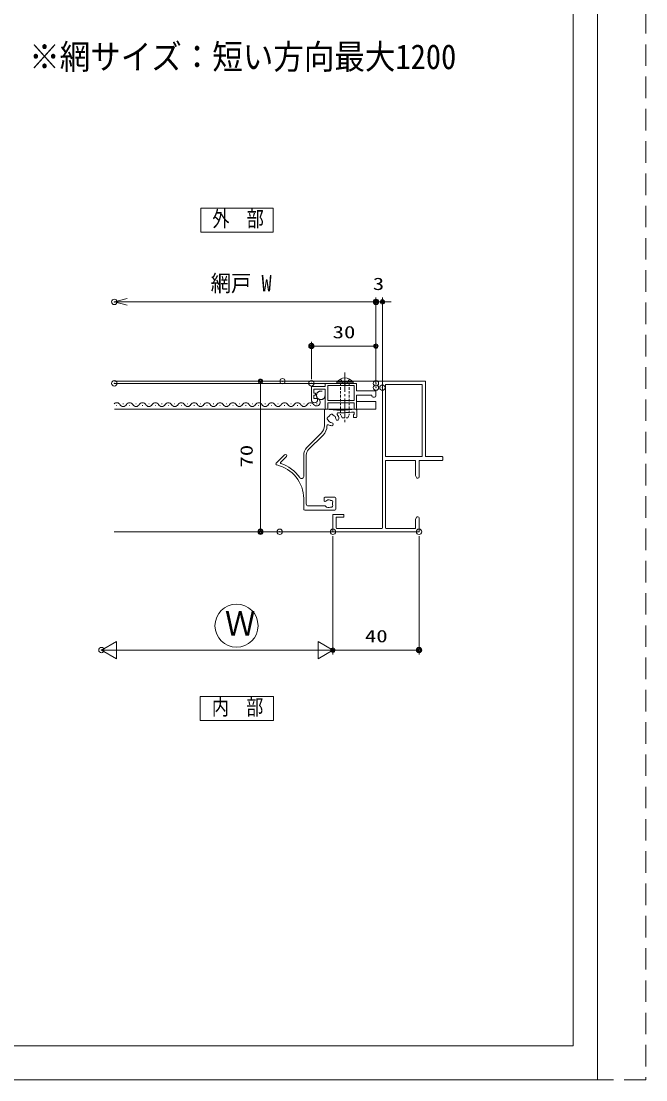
# Model space of a CAD drawing. Units: millimetres, scale not verified. Extents: x -584 to 585, y -818 to 818.
# Drawn here: x 294.3 to 584.5, y -818.1 to -326.1 of the extents above; entities that cross this region are included whole.
import ezdxf
from ezdxf.enums import TextEntityAlignment as Align

# ---------------------------------------------------------------- set-up
doc = ezdxf.new("R2010")
doc.units = ezdxf.units.MM
doc.header["$LTSCALE"] = 5
doc.header["$PDMODE"] = 32
doc.header["$PDSIZE"] = 2.5
for name, pattern in [('CHAIN2', [12, 9, -1, 1, -1]), ('DASHED1', [1.8, 1.2, -0.6]), ('DASHED2', [3, 2, -1])]:
    doc.linetypes.add(name, pattern=pattern)
for name, color, linetype, lineweight in [('0-0_Defpoints', 7, 'Continuous', 9), ('0-1_USERZ', 2, 'Continuous', 9), ('0-2_SUNPOU', 3, 'Continuous', 9), ('0-3_0', 7, 'Continuous', 9), ('0-5_USER1', 3, 'Continuous', 9), ('0-6__0-0_', 2, 'Continuous', 9), ('0-7_YSS_ZEN', 6, 'Continuous', 9), ('0-8__0-7_', 7, 'Continuous', 9), ('0-9_SHAPE', 7, 'Continuous', 9), ('0-B_PARTS3', 134, 'Continuous', 9)]:
    doc.layers.add(name, color=color, linetype=linetype, lineweight=lineweight)
doc.styles.add('ＭＳ ゴシック', font='')
doc.styles.get('ＭＳ ゴシック').set_extended_font_data('MS Gothic')

# ---------------------------------------------------------------- blocks, each defined once
blk = doc.blocks.new('ALW1')
at = {"layer": '0-3_0'}
blk.add_line((0, 0), (-5, 0), dxfattribs=at)
blk.add_lwpolyline([(-1.732, -1), (0, 0), (-1.732, 1)], close=True, dxfattribs=at)
blk = doc.blocks.new('GAIBU_W')
at = {"layer": '0-5_USER1', "color": 4}
blk.add_lwpolyline([(-84, -28), (84, -28), (84, 28), (-84, 28)], close=True, dxfattribs=at)
at = {"layer": '0-5_USER1', "color": 4, "style": 'ＭＳ ゴシック', "width": 0.8}
blk.add_text('外\u3000部', height=36.55, dxfattribs=at).set_placement((-57, -26.03), align=Align.BOTTOM_LEFT)
blk = doc.blocks.new('NAIBU_W')
at = {"layer": '0-5_USER1', "color": 4}
blk.add_lwpolyline([(-85.14, -28), (85.14, -28), (85.14, 28), (-85.14, 28)], close=True, dxfattribs=at)
at = {"layer": '0-5_USER1', "color": 4, "style": 'ＭＳ ゴシック', "width": 0.8}
blk.add_text('内\u3000部', height=36.55, dxfattribs=at).set_placement((-58.14, -26.03), align=Align.BOTTOM_LEFT)
blk = doc.blocks.new('AMI-WAKU-2-1')
at = {"layer": '0-6__0-0_', "color": 7}
blk.add_line((-32.5, 38.5), (-32.5, 41.5), dxfattribs=at)
for points in [[(-57.5, 0), (-27.5, 0), (-27.5, 35), (-29, 35), (-29, 35)], [(-37.75, -105), (-37.75, -105), (-7.5, -105), (-7.5, -73), (0, -73), (0, 0), (-17.5, 0), (-17.5, 45), (-29, 45), (-29, 45)], [(-57.5, -6), (-57.5, -6), (-45, -6), (-45, -67), (-57.5, -67), (-57.5, -67)], [(-57.5, -73), (-57.5, -73), (-13.5, -73), (-13.5, -99), (-22.5, -99), (-22.5, -95.5), (-27.5, -95.5), (-27.5, -99), (-35, -99), (-35, -90.5), (-37.75, -90.5), (-37.75, -90.5)]]:
    blk.add_lwpolyline(points, dxfattribs=at)
blk.add_lwpolyline([(-40, -67), (-5, -67), (-5, -6), (-40, -6)], close=True, dxfattribs=at)
for centre, radius, start, end in [((-29, 41.5), 3.5, 90, 180), ((-29, 38.5), 3.5, 180, 270), ((-57.5, -2.5), 2.5, 90, 180), ((-57.5, -3.5), 2.5, 180, 270), ((-57.5, -69.5), 2.5, 90, 180), ((-57.5, -70.5), 2.5, 180, 270), ((-37.75, -97.75), 7.25, 90, 270)]:
    blk.add_arc(centre, radius, start, end, dxfattribs=at)
blk = doc.blocks.new('DOT1')
at = {"layer": '0-3_0'}
blk.add_line((0, 0), (-5, 0), dxfattribs=at)
for radius in [2.5, 1.62]:
    blk.add_circle((0, 0), radius, dxfattribs=at)
blk = doc.blocks.new('Open30_30')
at = {"layer": '0-3_0'}
for q in [(-15, 4.02), (-15, 0), (-15, -4.02)]:
    blk.add_line((0, 0), q, dxfattribs=at)
blk = doc.blocks.new('U61-0')
at = {"layer": '0-B_PARTS3', "linetype": 'CHAIN2'}
blk.add_line((25, 0), (-92.5, 0), dxfattribs=at)
at = {"layer": '0-B_PARTS3', "linetype": 'DASHED1'}
for p, q in [((-80, 6.5), (-73, 10)), ((-80, 6.5), (-80, -6.5)), ((0, 10), (-73, 10)), ((-80, -6.5), (-73, -10)), ((0, -10), (-73, -10))]:
    blk.add_line(p, q, dxfattribs=at)
at = {"layer": '0-B_PARTS3'}
for p, q in [((2.54, 18.75), (0, 18.75)), ((0, 18.75), (0, -18.75))]:
    blk.add_line(p, q, dxfattribs=at)
at = {"layer": '0-B_PARTS3', "linetype": 'DASHED1'}
for points in [[(10.05, 10.25), (0.77, 5.72), (-2.28, 0)], [(10.05, -10.25), (0.77, -5.72), (-2.28, 0)]]:
    blk.add_lwpolyline(points, dxfattribs=at)
at = {"layer": '0-B_PARTS3'}
blk.add_lwpolyline([(2.54, 18.75), (2.54, -18.75), (0, -18.75)], dxfattribs=at)
blk.add_arc((-10.13, 0), 22.63, 304.06671, 55.93329, dxfattribs=at)
blk = doc.blocks.new('TWAKU_W')
at = {"layer": '0-1_USERZ', "color": 7}
blk.add_line((210.02, 166), (210.02, 131), dxfattribs=at)
at = {"layer": '0-3_0'}
for p, q in [((125, 9), (125, 350)), ((125, 350), (225.02, 350)), ((225.02, 350), (225.02, 175)), ((132.5, 175), (132.5, 342.5)), ((132.5, 342.5), (217.52, 342.5)), ((217.52, 342.5), (217.52, 175)), ((217.52, 175), (132.5, 175)), ((225.02, 175), (263.52, 175)), ((265.02, 173.5), (265.02, 167.5)), ((202.02, 166), (132.5, 166)), ((132.5, 166), (132.5, 9)), ((263.52, 166), (210.02, 166)), ((210.02, 166), (210.02, 127.5)), ((35, 40), (10, 40)), ((17.5, 34), (17.5, 9)), ((35, 34), (17.5, 34)), ((35, 34), (35, 40)), ((210.02, 32.5), (210.02, 0)), ((19, 7.5), (123.5, 7.5)), ((134, 7.5), (202.02, 7.5))]:
    blk.add_line(p, q, dxfattribs=at)
for points in [[(207.52, 125), (205.17, 125), (202.02, 130.46), (202.02, 166)], [(210.02, 0), (10, 0), (10, 40)], [(202.02, 7.5), (202.02, 29.54), (205.17, 35), (207.52, 35)]]:
    blk.add_lwpolyline(points, dxfattribs=at)
for centre, radius, start, end in [((263.52, 173.5), 1.5, 360, 90), ((263.52, 167.5), 1.5, 270, 0), ((207.52, 127.5), 2.5, 270, 0), ((207.52, 32.5), 2.5, 0, 90), ((19, 9), 1.5, 180, 270), ((123.5, 9), 1.5, 270, 0), ((134, 9), 1.5, 180, 270)]:
    blk.add_arc(centre, radius, start, end, dxfattribs=at)
blk = doc.blocks.new('3K-57471')
at = {"layer": '0-9_SHAPE'}
for p, q in [((48.1, 196.69), (48.1, 232.5)), ((115.6, 216.9), (115.6, 221.4)), ((117.1, 224), (117.1, 226.82)), ((123.1, 232.5), (123.1, 216.9)), ((121.6, 215.4), (117.1, 215.4)), ((7.32, 145.56), (40.78, 179.01)), ((45.02, 174.77), (11.56, 141.31)), ((-63.97, 109.47), (-44.46, 128.97)), ((-40.22, 124.73), (-53.65, 111.3)), ((0, 78.68), (0, 127.88)), ((6, 127.88), (6, 15)), ((0, 2.5), (0, 27.14)), ((47.5, 22.43), (47.5, 29)), ((49, 30.5), (72.5, 30.5)), ((75, 28), (75, 2.5)), ((72.5, 0), (2.5, 0)), ((11, 10), (49.87, 10))]:
    blk.add_line(p, q, dxfattribs=at)
for centre, radius, start, end in [((50.6, 232.5), 2.5, 82.03236, 180), ((85.6, 482.56), 250, 262.03236, 277.96764), ((64.3, 219.89), 3.75, 29.61598, 170.38402), ((68.86, 222.48), 1.5, 209.61598, 251.90195), ((79.99, 224.12), 2.5, 88.75705, 218.92388), ((65.6, 212.5), 16, 1.2602, 38.92388), ((85.6, 482.56), 256, 268.75705, 276.69043), ((115.6, 226.82), 1.5, 0, 96.69043), ((117.1, 221.4), 1.5, 120, 180), ((115.6, 224), 1.5, 300, 0), ((120.6, 232.5), 2.5, 0, 97.96764), ((56.6, 196.34), 2.5, 60.8835, 179.39656), ((58.21, 213.8), 3.75, 99.61598, 240.38402), ((55.62, 209.24), 1.5, 18.09805, 60.38402), ((65.6, 212.5), 9, 198.09805, 268.7398), ((57.34, 218.98), 1.5, 279.61598, 321.90195), ((65.6, 212.5), 16, 240.8835, 268.7398), ((65.6, 212.5), 9, 128.09805, 141.90195), ((59.12, 220.76), 1.5, 308.09805, 350.38402), ((65.33, 200), 3.5, 268.7398, 88.7398), ((65.6, 212.5), 9, 1.2602, 71.90195), ((78.1, 212.77), 3.5, 181.2602, 1.2602), ((117.1, 216.9), 1.5, 180, 270), ((121.6, 216.9), 1.5, 270, 0), ((23.1, 196.69), 25, 315, 0), ((23.1, 196.69), 31, 315, 359.39656), ((-42.34, 126.85), 3, 315, 135), ((25, 127.88), 25, 135, 180), ((25, 127.88), 19, 135, 180), ((-62.2, 107.7), 2.5, 135, 257.54002), ((-80, 27.14), 80, 0, 77.54002), ((-52.59, 110.24), 1.5, 135, 251.74428), ((-80, 27.14), 86, 34.49498, 71.74428), ((-5, 78.68), 5, 214.49498, 0), ((49, 29), 1.5, 90, 180), ((72.5, 28), 2.5, 0, 90), ((2.5, 2.5), 2.5, 180, 270), ((11, 15), 5, 180, 270), ((49.61, 22.43), 2.11, 180, 319.05695), ((49.87, 8.5), 1.5, 39.29648, 90), ((58, 15.15), 9, 219.29648, 296.90195), ((58, 15.15), 9, 63.09805, 139.05695), ((62.75, 24.51), 1.5, 243.09805, 285.38402), ((62.75, 5.79), 1.5, 74.61598, 116.90195), ((64.14, 19.45), 3.75, 324.61598, 105.38402), ((64.14, 10.85), 3.75, 254.61598, 35.38402), ((68.42, 16.41), 1.5, 144.61598, 186.90195), ((68.42, 13.89), 1.5, 173.09805, 215.38402), ((58, 15.15), 9, 353.09805, 6.90195), ((72.5, 2.5), 2.5, 270, 0)]:
    blk.add_arc(centre, radius, start, end, dxfattribs=at)

msp = doc.modelspace()

# ---------------------------------------------------------------- linework, layer by layer
at = {"layer": '0-0_Defpoints', "color": 1, "linetype": 'DASHED2'}
msp.add_lwpolyline([(584.503, -818.101), (-584.497, -818.101), (-584.497, 818.099), (584.503, 818.099)], close=True, dxfattribs=at)
at = {"layer": '0-0_Defpoints', "color": 1}
msp.add_lwpolyline([(562.003, -818.101), (562.003, 763.099), (-561.997, 763.099), (-561.997, -818.101)], close=True, dxfattribs=at)
at = {"layer": '0-0_Defpoints'}
for p in [(337.555, -456.557), (459.118, -456.557), (429.118, -477.113), (337.555, -494.42), (415.694, -493.419), (429.118, -494.42), (459.118, -494.42), (459.118, -496.42), (462.118, -496.42), (405.461, -563.412), (414.413, -563.412), (439.118, -563.419), (439.118, -563.419), (479.122, -563.419), (331.555, -618.386), (479.122, -618.386)]:
    msp.add_point(p, dxfattribs=at)
at = {"layer": '0-1_USERZ', "color": 3}
for p, q in [((457.118, -456.557), (339.555, -456.557)), ((459.118, -492.42), (459.118, -454.557)), ((413.694, -493.419), (403.461, -493.419)), ((405.461, -495.419), (405.461, -561.412)), ((412.413, -563.412), (403.461, -563.412))]:
    msp.add_line(p, q, dxfattribs=at)
at = {"layer": '0-1_USERZ'}
for p, q in [((338.736, -504.68), (338.536, -504.68)), ((341.736, -503.92), (341.536, -503.92)), ((344.736, -504.68), (344.536, -504.68)), ((347.736, -503.92), (347.536, -503.92)), ((350.736, -504.68), (350.536, -504.68)), ((353.736, -503.92), (353.536, -503.92)), ((356.736, -504.68), (356.536, -504.68)), ((359.736, -503.92), (359.536, -503.92)), ((362.736, -504.68), (362.536, -504.68)), ((365.736, -503.92), (365.536, -503.92)), ((368.736, -504.68), (368.536, -504.68)), ((371.736, -503.92), (371.536, -503.92)), ((374.736, -504.68), (374.536, -504.68)), ((377.736, -503.92), (377.536, -503.92)), ((380.736, -504.68), (380.536, -504.68)), ((383.736, -503.92), (383.536, -503.92)), ((386.736, -504.68), (386.536, -504.68)), ((389.736, -503.92), (389.536, -503.92)), ((392.736, -504.68), (392.536, -504.68)), ((395.736, -503.92), (395.536, -503.92)), ((398.736, -504.68), (398.536, -504.68)), ((401.736, -503.92), (401.536, -503.92)), ((404.736, -504.68), (404.536, -504.68)), ((407.736, -503.92), (407.536, -503.92)), ((410.736, -504.68), (410.536, -504.68)), ((413.736, -503.92), (413.536, -503.92)), ((416.736, -504.68), (416.536, -504.68)), ((419.736, -503.92), (419.536, -503.92)), ((422.736, -504.68), (422.536, -504.68)), ((425.736, -503.92), (425.536, -503.92)), ((428.736, -504.68), (428.536, -504.68)), ((431.736, -503.92), (431.536, -503.92))]:
    msp.add_line(p, q, dxfattribs=at)
at = {"layer": '0-1_USERZ', "color": 7}
msp.add_lwpolyline([(0.003, -802.289), (550.763, -802.289), (550.763, -285.764), (0.003, -285.764)], close=True, dxfattribs=at)
at = {"layer": '0-1_USERZ'}
for centre, radius, start, end in [((431.469, -503.167), 1.749, 220.38451, 53.87413), ((338.636, -505.139), 1.718, 29.20254, 134.84369), ((341.636, -503.462), 1.718, 209.20254, 330.79746), ((344.636, -505.139), 1.718, 29.20254, 150.79746), ((347.636, -503.462), 1.718, 209.20254, 330.79746), ((350.636, -505.139), 1.718, 29.20254, 150.79746), ((353.636, -503.462), 1.718, 209.20254, 330.79746), ((356.636, -505.139), 1.718, 29.20254, 150.79746), ((359.636, -503.462), 1.718, 209.20254, 330.79746), ((362.636, -505.139), 1.718, 29.20254, 150.79746), ((365.636, -503.462), 1.718, 209.20254, 330.79746), ((368.636, -505.139), 1.718, 29.20254, 150.79746), ((371.636, -503.462), 1.718, 209.20254, 330.79746), ((374.636, -505.139), 1.718, 29.20254, 150.79746), ((377.636, -503.462), 1.718, 209.20254, 330.79746), ((380.636, -505.139), 1.718, 29.20254, 150.79746), ((383.636, -503.462), 1.718, 209.20254, 330.79746), ((386.636, -505.139), 1.718, 29.20254, 150.79746), ((389.636, -503.462), 1.718, 209.20254, 330.79746), ((392.636, -505.139), 1.718, 29.20254, 150.79746), ((395.636, -503.462), 1.718, 209.20254, 330.79746), ((398.636, -505.139), 1.718, 29.20254, 150.79746), ((401.636, -503.462), 1.718, 209.20254, 330.79746), ((404.636, -505.139), 1.718, 29.20254, 150.79746), ((407.636, -503.462), 1.718, 209.20254, 330.79746), ((410.636, -505.139), 1.718, 29.20254, 150.79746), ((413.636, -503.462), 1.718, 209.20254, 330.79746), ((416.636, -505.139), 1.718, 29.20254, 150.79746), ((419.636, -503.462), 1.718, 209.20254, 330.79746), ((422.636, -505.139), 1.718, 29.20254, 150.79746), ((425.636, -503.462), 1.718, 209.20254, 330.79746), ((428.636, -505.139), 1.718, 29.20254, 150.79746)]:
    msp.add_arc(centre, radius, start, end, dxfattribs=at)
at = {"layer": '0-2_SUNPOU'}
for p, q in [((457.118, -456.557), (455.118, -456.557)), ((459.118, -494.42), (459.118, -454.557)), ((462.118, -456.557), (459.118, -456.557)), ((462.118, -494.42), (462.118, -454.557)), ((464.118, -456.557), (466.118, -456.557)), ((429.118, -492.42), (429.118, -475.113)), ((457.118, -477.113), (431.118, -477.113)), ((459.118, -492.42), (459.118, -475.113)), ((439.118, -565.419), (439.118, -620.386)), ((479.122, -565.419), (479.122, -620.386)), ((441.118, -618.386), (477.122, -618.386))]:
    msp.add_line(p, q, dxfattribs=at)
at = {"layer": '0-6__0-0_'}
for p, q in [((337.555, -493.419), (462.118, -493.419)), ((435.518, -494.42), (337.555, -494.42)), ((337.555, -506.42), (459.118, -506.42)), ((459.118, -502.921), (450.118, -502.921)), ((459.118, -502.921), (459.118, -506.42)), ((337.438, -563.419), (461.118, -563.419))]:
    msp.add_line(p, q, dxfattribs=at)
at = {"layer": '0-6__0-0_', "linetype": 'DASHED2'}
msp.add_circle((433.472, -500.006), 2, dxfattribs=at)
at = {"layer": '0-7_YSS_ZEN'}
for p, q in [((439.118, -565.419), (439.118, -620.386)), ((419.118, -618.386), (351.555, -618.386))]:
    msp.add_line(p, q, dxfattribs=at)
at = {"layer": '0-8__0-7_'}
msp.add_circle((394.321, -607.042), 10, dxfattribs=at)

# ---------------------------------------------------------------- block references
at = {"layer": '0-1_USERZ'}
for name, p, xscale, yscale, rotation in [('Open30_30', (337.555, -456.557), 0.4, 0.4, 180), ('DOT1', (405.461, -493.419), 0.4, 0.4, 90), ('AMI-WAKU-2-1', (450.118, -494.42), -0.2, 0.2, 270), ('DOT1', (405.461, -563.412), 0.4, 0.4, 270)]:
    msp.add_blockref(name, p, dxfattribs=dict(at, xscale=xscale, yscale=yscale, rotation=rotation))
for name, p, xscale, yscale in [('DOT1', (459.118, -456.557), 0.4, 0.4), ('TWAKU_W', (437.118, -563.419), 0.2, 0.2), ('3K-57471', (425.529, -553.42), 0.2, 0.2)]:
    msp.add_blockref(name, p, dxfattribs=dict(at, xscale=xscale, yscale=yscale))
at = {"layer": '0-2_SUNPOU', "xscale": 0.4, "yscale": 0.4}
for p in [(459.118, -456.557), (459.118, -477.113), (479.122, -618.386)]:
    msp.add_blockref('DOT1', p, dxfattribs=at)
at = {"layer": '0-2_SUNPOU', "xscale": 0.4, "yscale": 0.4, "rotation": 180}
for p in [(462.118, -456.557), (429.118, -477.113), (439.118, -618.386)]:
    msp.add_blockref('DOT1', p, dxfattribs=at)
at = {"layer": '0-5_USER1', "xscale": 0.2, "yscale": 0.2}
for name, p in [('GAIBU_W', (394.477, -418.633)), ('NAIBU_W', (394.477, -645.517))]:
    msp.add_blockref(name, p, dxfattribs=at)
at = {"layer": '0-7_YSS_ZEN', "xscale": 4, "yscale": 4, "rotation": 180}
msp.add_blockref('ALW1', (331.555, -618.386), dxfattribs=at)
at = {"layer": '0-7_YSS_ZEN', "xscale": 4, "yscale": 4}
msp.add_blockref('ALW1', (439.118, -618.386), dxfattribs=at)
at = {"layer": '0-B_PARTS3', "xscale": 0.2, "yscale": 0.2, "rotation": 90}
msp.add_blockref('U61-0', (444.708, -494.42), dxfattribs=at)

# ---------------------------------------------------------------- texts
at = {"layer": '0-1_USERZ', "color": 7, "style": 'ＭＳ ゴシック', "width": 0.9}
msp.add_text('※網サイズ：短い方向最大1200', height=11.55, dxfattribs=at).set_placement((298.006, -351.867), align=Align.BOTTOM_LEFT)
at = {"layer": '0-1_USERZ', "color": 3, "style": 'ＭＳ ゴシック', "width": 0.9}
msp.add_text('網戸 W', height=7.698, dxfattribs=at).set_placement((382.325, -454.037), align=Align.BOTTOM_LEFT)
at = {"layer": '0-1_USERZ', "color": 3, "style": 'ＭＳ ゴシック', "width": 1.35}
msp.add_text('70', height=5.755, rotation=90, dxfattribs=at).set_placement((403.571, -533.559), align=Align.BOTTOM_LEFT)
at = {"layer": '0-2_SUNPOU', "style": 'ＭＳ ゴシック', "width": 1.35}
for s, p in [('3', (457.643, -452.782)), ('30', (438.976, -475.223)), ('40', (453.978, -616.497))]:
    msp.add_text(s, height=5.755, dxfattribs=at).set_placement(p, align=Align.BOTTOM_LEFT)
at = {"layer": '0-8__0-7_', "style": 'ＭＳ ゴシック', "width": 0.9}
msp.add_text('Ｗ', height=11.55, dxfattribs=at).set_placement((388.913, -615.216), align=Align.BOTTOM_LEFT)

doc.saveas('drawing.dxf')
